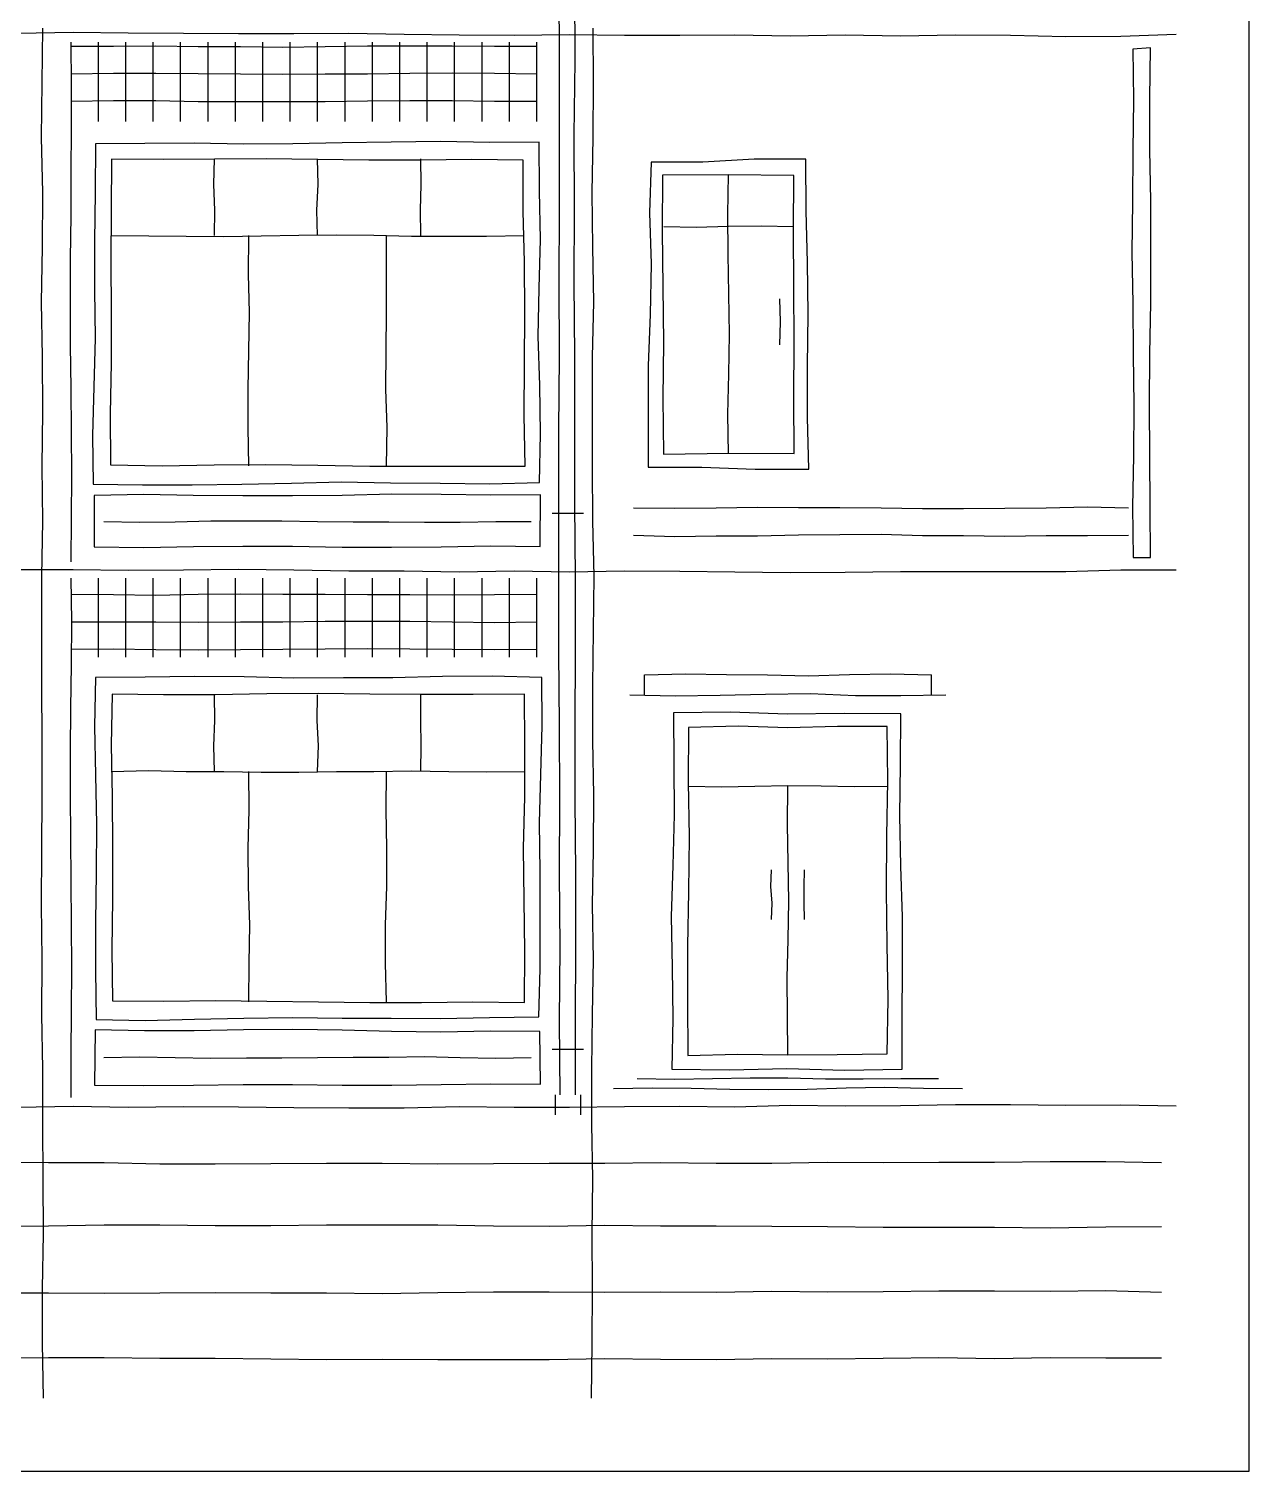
# Model space of a CAD drawing. Header units: millimetres. Extents: x 0 to 165, y 0 to 320.
# Drawn here: x 98.2 to 165, y 0 to 79 of the extents above; entities that cross this region are included whole.
import ezdxf

# ---------------------------------------------------------------- set-up
doc = ezdxf.new("R2010")
doc.units = ezdxf.units.MM
for name, color, linetype, true_color in [('01_KARKAS', 1, 'Continuous', 0xd62728), ('02_PROYOMY', 5, 'Continuous', 0x1f5fd6), ('03_BALKONY', 3, 'Continuous', 0x2ca02c), ('04_KLADKA', 32, 'Continuous', 0x8c5a2b), ('06_VODOSTOK', 4, 'Continuous', 0x0f9aa0), ('07_TSEKOL', 30, 'Continuous', 0xe68a00)]:
    doc.layers.add(name, color=color, linetype=linetype, true_color=true_color)

msp = doc.modelspace()

# ---------------------------------------------------------------- linework, layer by layer
at = {"layer": '01_KARKAS'}
for points in [[(165, 0), (165, 3.019), (165, 6.038), (165, 9.057), (165, 12.075), (165, 15.094), (165, 18.113), (165, 21.132), (165, 24.151), (165, 27.17), (165, 30.189), (165, 33.208), (165, 36.226), (165, 39.245), (165, 42.264), (165, 45.283), (165, 48.302), (165, 51.321), (165, 54.34), (165, 57.358), (165, 60.377), (165, 63.396), (165, 66.415), (165, 69.434), (165, 72.453), (165, 75.472), (165, 78.491), (165, 81.509)], [(99, 4), (98.933, 7), (98.933, 10), (98.984, 13), (98.974, 16), (98.963, 19), (98.961, 22), (98.904, 25), (98.922, 28), (98.887, 31), (98.909, 34), (98.928, 37), (98.924, 40), (98.909, 43), (98.91, 46), (98.894, 49), (98.951, 52), (98.919, 55), (98.957, 58), (98.94, 61), (98.881, 64), (98.942, 67), (98.965, 70), (98.891, 73), (98.922, 76), (98.961, 79)], [(129, 4), (129.035, 7), (129.049, 10), (129.029, 13), (129.068, 16), (129.007, 19), (129.017, 22), (129.051, 25), (129.111, 28), (129.043, 31), (129.11, 34), (129.129, 37), (129.073, 40), (129.068, 43), (129.1, 46), (129.137, 49), (129.074, 52), (129.043, 55), (129.055, 58), (129.057, 61), (129.125, 64), (129.061, 67), (129.035, 70), (129.077, 73), (129.096, 76), (129.088, 79)], [(97.596, 78.715), (100.615, 78.771), (103.635, 78.728), (106.654, 78.719), (109.673, 78.704), (112.692, 78.697), (115.712, 78.72), (118.731, 78.656), (121.75, 78.619), (124.769, 78.6), (127.788, 78.646), (130.808, 78.608), (133.827, 78.601), (136.846, 78.619), (139.865, 78.576), (142.885, 78.618), (145.904, 78.565), (148.923, 78.62), (151.942, 78.601), (154.962, 78.542), (157.981, 78.554), (161, 78.667)], [(97.596, 49.366), (100.615, 49.365), (103.635, 49.316), (106.654, 49.345), (109.673, 49.37), (112.692, 49.332), (115.712, 49.281), (118.731, 49.279), (121.75, 49.229), (124.769, 49.277), (127.788, 49.238), (130.808, 49.287), (133.827, 49.262), (136.846, 49.228), (139.865, 49.2), (142.885, 49.209), (145.904, 49.245), (148.923, 49.253), (151.942, 49.241), (154.962, 49.257), (157.981, 49.344), (161, 49.333)], [(97.596, 19.926), (100.615, 19.988), (103.635, 19.918), (106.654, 19.967), (109.673, 19.951), (112.692, 19.9), (115.712, 19.882), (118.731, 19.891), (121.75, 19.959), (124.769, 19.922), (127.788, 19.922), (130.808, 19.97), (133.827, 19.971), (136.846, 19.935), (139.865, 20.033), (142.885, 19.99), (145.904, 20.021), (148.923, 20.066), (151.942, 20.076), (154.962, 20.031), (157.981, 20.045), (161, 20)], [(96, 0), (99, 0), (102, 0), (105, 0), (108, 0), (111, 0), (114, 0), (117, 0), (120, 0), (123, 0), (126, 0), (129, 0), (132, 0), (135, 0), (138, 0), (141, 0), (144, 0), (147, 0), (150, 0), (153, 0), (156, 0), (159, 0), (162, 0), (165, 0)]]:
    msp.add_lwpolyline(points, dxfattribs=at)
at = {"layer": '02_PROYOMY'}
for points in [[(131.9, 43.6), (134.143, 43.64), (136.386, 43.615), (138.629, 43.586), (140.871, 43.541), (143.114, 43.612), (145.357, 43.641), (147.6, 43.6)], [(131.9, 42.5), (131.9, 43.6)], [(147.6, 42.5), (147.6, 43.6)], [(131.1, 42.5), (133.571, 42.433), (136.043, 42.484), (138.514, 42.535), (140.986, 42.566), (143.457, 42.458), (145.929, 42.456), (148.4, 42.5)], [(133.488, 41.509), (133.511, 38.722), (133.527, 35.934), (133.445, 33.148), (133.364, 30.361), (133.419, 27.573), (133.454, 24.786), (133.395, 21.999)], [(145.938, 41.454), (142.826, 41.471), (139.713, 41.436), (136.601, 41.541), (133.488, 41.509)], [(146, 22.009), (145.994, 24.787), (146.016, 27.565), (146.029, 30.343), (145.932, 33.12), (145.876, 35.898), (145.92, 38.676), (145.938, 41.454)], [(134.304, 40.716), (134.288, 37.721), (134.345, 34.727), (134.298, 31.733), (134.246, 28.739), (134.244, 25.744), (134.26, 22.75)], [(145.18, 40.758), (142.461, 40.767), (139.742, 40.686), (137.023, 40.783), (134.304, 40.716)], [(145.178, 22.843), (145.233, 25.829), (145.181, 28.815), (145.149, 31.8), (145.163, 34.786), (145.223, 37.772), (145.18, 40.758)], [(134.3, 37.5), (136.117, 37.469), (137.933, 37.492), (139.75, 37.536), (141.567, 37.523), (143.383, 37.486), (145.2, 37.5)], [(139.75, 22.8), (139.729, 24.9), (139.707, 27), (139.754, 29.1), (139.792, 31.2), (139.759, 33.3), (139.728, 35.4), (139.75, 37.5)], [(138.85, 30.19), (138.878, 31.1), (138.814, 32.01), (138.85, 32.92)], [(140.65, 30.19), (140.639, 31.1), (140.644, 32.01), (140.65, 32.92)], [(134.26, 22.75), (136.989, 22.819), (139.719, 22.781), (142.448, 22.801), (145.178, 22.843)], [(131.5, 21.5), (133.562, 21.453), (135.625, 21.487), (137.688, 21.532), (139.75, 21.525), (141.812, 21.479), (143.875, 21.477), (145.938, 21.494), (148, 21.5)], [(133.395, 21.999), (136.546, 21.976), (139.697, 22.042), (142.849, 21.948), (146, 22.009)], [(130.2, 20.95), (132.322, 20.977), (134.444, 20.969), (136.567, 20.912), (138.689, 20.897), (140.811, 20.91), (142.933, 20.991), (145.056, 21.016), (147.178, 20.97), (149.3, 20.95)]]:
    msp.add_lwpolyline(points, dxfattribs=at)
at = {"layer": '03_BALKONY'}
for points in [[(158.634, 77.845), (158.661, 75.062), (158.635, 72.278), (158.615, 69.495), (158.582, 66.711), (158.636, 63.928), (158.657, 61.144), (158.684, 58.361), (158.67, 55.577), (158.612, 52.794), (158.642, 50.01)], [(159.591, 77.91), (158.634, 77.845)], [(159.592, 50.007), (159.575, 52.797), (159.559, 55.587), (159.544, 58.377), (159.571, 61.168), (159.621, 63.958), (159.616, 66.748), (159.62, 69.539), (159.563, 72.329), (159.564, 75.119), (159.591, 77.91)], [(101.846, 72.658), (101.813, 69.998), (101.782, 67.337), (101.781, 64.676), (101.813, 62.015), (101.744, 59.355), (101.672, 56.695), (101.706, 54.034)], [(126.129, 72.747), (123.431, 72.728), (120.733, 72.787), (118.035, 72.754), (115.336, 72.709), (112.638, 72.668), (109.94, 72.642), (107.242, 72.687), (104.544, 72.681), (101.846, 72.658)], [(126.146, 54.124), (126.197, 56.784), (126.158, 59.445), (126.075, 62.105), (126.129, 64.766), (126.196, 67.426), (126.151, 70.087), (126.129, 72.747)], [(102.723, 71.816), (102.69, 69.028), (102.682, 66.24), (102.701, 63.452), (102.701, 60.664), (102.644, 57.876), (102.657, 55.088)], [(125.262, 71.766), (122.445, 71.793), (119.627, 71.769), (116.81, 71.763), (113.993, 71.804), (111.175, 71.835), (108.358, 71.824), (105.54, 71.805), (102.723, 71.816)], [(108.35, 67.633), (108.375, 69.033), (108.319, 70.433), (108.35, 71.833)], [(114, 67.633), (113.964, 69.033), (114.035, 70.433), (114, 71.833)], [(119.65, 67.633), (119.631, 69.033), (119.67, 70.433), (119.65, 71.833)], [(125.37, 55.023), (125.317, 57.813), (125.329, 60.604), (125.343, 63.395), (125.328, 66.185), (125.261, 68.975), (125.262, 71.766)], [(132.264, 71.658), (132.178, 68.876), (132.267, 66.091), (132.214, 63.308), (132.102, 60.525), (132.089, 57.742), (132.101, 54.958)], [(140.728, 71.813), (137.906, 71.826), (135.086, 71.66), (132.264, 71.658)], [(140.897, 54.846), (140.823, 57.674), (140.822, 60.502), (140.849, 63.33), (140.818, 66.158), (140.741, 68.985), (140.728, 71.813)], [(132.886, 70.939), (132.861, 67.887), (132.892, 64.834), (132.945, 61.782), (132.908, 58.729), (132.933, 55.676)], [(140.064, 70.918), (136.475, 70.966), (132.886, 70.939)], [(136.5, 55.683), (136.463, 57.869), (136.506, 60.055), (136.541, 62.24), (136.515, 64.426), (136.472, 66.612), (136.45, 68.798), (136.5, 70.983)], [(140.092, 55.714), (140.073, 58.755), (140.094, 61.796), (140.072, 64.837), (140.053, 67.878), (140.064, 70.918)], [(132.95, 68.133), (134.725, 68.103), (136.5, 68.155), (138.275, 68.177), (140.05, 68.133)], [(102.7, 67.633), (104.755, 67.624), (106.809, 67.601), (108.864, 67.589), (110.918, 67.625), (112.973, 67.659), (115.027, 67.675), (117.082, 67.668), (119.136, 67.606), (121.191, 67.604), (123.245, 67.6), (125.3, 67.633)], [(110.233, 55.033), (110.204, 57.133), (110.201, 59.233), (110.243, 61.333), (110.264, 63.433), (110.22, 65.533), (110.233, 67.633)], [(117.767, 55.033), (117.805, 57.133), (117.728, 59.233), (117.759, 61.333), (117.778, 63.433), (117.775, 65.533), (117.767, 67.633)], [(139.3, 61.653), (139.336, 62.913), (139.3, 64.173)], [(132.933, 55.676), (136.512, 55.722), (140.092, 55.714)], [(102.657, 55.088), (105.496, 55.04), (108.335, 55.092), (111.174, 55.111), (114.013, 55.062), (116.852, 55.014), (119.692, 55.008), (122.531, 55.022), (125.37, 55.023)], [(132.101, 54.958), (135.033, 54.96), (137.964, 54.853), (140.897, 54.846)], [(101.706, 54.034), (104.422, 53.986), (107.137, 53.996), (109.853, 54.023), (112.568, 54.085), (115.283, 54.152), (117.999, 54.109), (120.715, 54.083), (123.431, 54.056), (126.146, 54.124)], [(126.203, 53.442), (123.487, 53.425), (120.771, 53.466), (118.056, 53.48), (115.34, 53.415), (112.624, 53.399), (109.909, 53.386), (107.193, 53.401), (104.477, 53.462), (101.761, 53.411)], [(101.761, 53.411), (101.77, 50.59)], [(126.193, 50.61), (126.203, 53.442)], [(131.3, 52.733), (133.558, 52.719), (135.817, 52.74), (138.075, 52.77), (140.333, 52.753), (142.592, 52.747), (144.85, 52.739), (147.108, 52.703), (149.367, 52.688), (151.625, 52.716), (153.883, 52.737), (156.142, 52.783), (158.4, 52.733)], [(102.3, 51.983), (104.25, 51.949), (106.2, 51.962), (108.15, 52.018), (110.1, 52.028), (112.05, 52.013), (114, 51.978), (115.95, 51.967), (117.9, 51.96), (119.85, 51.954), (121.8, 51.952), (123.75, 51.994), (125.7, 51.983)], [(101.77, 50.59), (104.484, 50.556), (107.197, 50.616), (109.911, 50.626), (112.625, 50.629), (115.338, 50.574), (118.052, 50.581), (120.766, 50.598), (123.48, 50.653), (126.193, 50.61)], [(131.3, 51.233), (133.558, 51.171), (135.817, 51.201), (138.075, 51.2), (140.333, 51.249), (142.592, 51.278), (144.85, 51.295), (147.108, 51.227), (149.367, 51.224), (151.625, 51.174), (153.883, 51.215), (156.142, 51.211), (158.4, 51.233)], [(158.642, 50.01), (159.592, 50.007)], [(101.837, 43.446), (101.786, 40.772), (101.842, 38.098), (101.903, 35.424), (101.874, 32.75), (101.844, 30.076), (101.837, 27.402), (101.874, 24.728)], [(126.269, 43.452), (123.555, 43.52), (120.84, 43.5), (118.125, 43.434), (115.411, 43.423), (112.696, 43.407), (109.981, 43.483), (107.266, 43.503), (104.552, 43.467), (101.837, 43.446)], [(126.108, 24.868), (126.181, 27.522), (126.177, 30.178), (126.182, 32.833), (126.14, 35.488), (126.22, 38.143), (126.299, 40.797), (126.269, 43.452)], [(102.746, 42.532), (102.704, 39.734), (102.755, 36.937), (102.776, 34.139), (102.768, 31.342), (102.728, 28.544), (102.762, 25.747)], [(125.332, 42.538), (122.509, 42.512), (119.686, 42.507), (116.863, 42.539), (114.039, 42.562), (111.216, 42.548), (108.393, 42.502), (105.57, 42.503), (102.746, 42.532)], [(108.35, 38.3), (108.311, 39.7), (108.366, 41.1), (108.35, 42.5)], [(114, 38.3), (114.044, 39.7), (113.969, 41.1), (114, 42.5)], [(119.65, 38.3), (119.675, 39.7), (119.653, 41.1), (119.65, 42.5)], [(125.32, 25.654), (125.339, 28.468), (125.309, 31.282), (125.28, 34.096), (125.336, 36.91), (125.346, 39.724), (125.332, 42.538)], [(102.7, 38.3), (104.755, 38.352), (106.809, 38.307), (108.864, 38.298), (110.918, 38.256), (112.973, 38.255), (115.027, 38.3), (117.082, 38.304), (119.136, 38.34), (121.191, 38.307), (123.245, 38.282), (125.3, 38.3)], [(110.233, 25.7), (110.249, 27.8), (110.286, 29.9), (110.22, 32), (110.191, 34.1), (110.261, 36.2), (110.233, 38.3)], [(117.767, 25.7), (117.719, 27.8), (117.722, 29.9), (117.794, 32), (117.785, 34.1), (117.745, 36.2), (117.767, 38.3)], [(102.762, 25.747), (105.582, 25.731), (108.402, 25.77), (111.222, 25.736), (114.041, 25.692), (116.861, 25.663), (119.68, 25.663), (122.5, 25.697), (125.32, 25.654)], [(101.874, 24.728), (104.567, 24.672), (107.259, 24.749), (109.952, 24.794), (112.644, 24.835), (115.337, 24.804), (118.03, 24.79), (120.723, 24.773), (123.416, 24.829), (126.108, 24.868)], [(101.825, 24.158), (101.779, 21.121)], [(126.162, 24.068), (123.458, 24.082), (120.754, 24.035), (118.05, 24.061), (115.346, 24.14), (112.642, 24.174), (109.938, 24.16), (107.233, 24.111), (104.529, 24.099), (101.825, 24.158)], [(126.2, 21.185), (126.162, 24.068)], [(102.3, 22.65), (104.25, 22.688), (106.2, 22.651), (108.15, 22.605), (110.1, 22.621), (112.05, 22.62), (114, 22.642), (115.95, 22.667), (117.9, 22.67), (119.85, 22.693), (121.8, 22.653), (123.75, 22.616), (125.7, 22.65)], [(101.779, 21.121), (104.493, 21.107), (107.206, 21.135), (109.92, 21.17), (112.633, 21.166), (115.346, 21.138), (118.06, 21.129), (120.773, 21.166), (123.487, 21.207), (126.2, 21.185)]]:
    msp.add_lwpolyline(points, dxfattribs=at)
at = {"layer": '04_KLADKA'}
for points in [[(100.5, 49.783), (100.533, 52.153), (100.538, 54.522), (100.521, 56.892), (100.5, 59.261), (100.467, 61.631), (100.473, 64), (100.463, 66.369), (100.51, 68.739), (100.516, 71.108), (100.521, 73.478), (100.522, 75.847), (100.5, 78.217)], [(102, 73.883), (102, 78.217)], [(103.5, 73.883), (103.5, 78.217)], [(105, 73.883), (105, 78.217)], [(106.5, 73.883), (106.5, 78.217)], [(108, 73.883), (108, 78.217)], [(109.5, 73.883), (109.5, 78.217)], [(111, 73.883), (111, 78.217)], [(112.5, 73.883), (112.5, 78.217)], [(114, 73.883), (114, 78.217)], [(115.5, 73.883), (115.5, 78.217)], [(117, 73.883), (117, 78.217)], [(118.5, 73.883), (118.5, 78.217)], [(120, 73.883), (120, 78.217)], [(121.5, 73.883), (121.5, 78.217)], [(123, 73.883), (123, 78.217)], [(124.5, 73.883), (124.5, 78.217)], [(126, 73.883), (126, 78.217)], [(100.5, 78), (102.818, 78.014), (105.136, 78.016), (107.455, 77.996), (109.773, 77.991), (112.091, 77.959), (114.409, 77.991), (116.727, 78.019), (119.045, 78.03), (121.364, 78.025), (123.682, 78.006), (126, 78)], [(100.5, 76.5), (102.818, 76.519), (105.136, 76.52), (107.455, 76.514), (109.773, 76.485), (112.091, 76.464), (114.409, 76.486), (116.727, 76.497), (119.045, 76.526), (121.364, 76.542), (123.682, 76.522), (126, 76.5)], [(100.5, 75), (102.818, 75.034), (105.136, 75.033), (107.455, 74.984), (109.773, 74.969), (112.091, 74.971), (114.409, 74.978), (116.727, 75.006), (119.045, 75.027), (121.364, 75.024), (123.682, 75.002), (126, 75)], [(100.5, 20.45), (100.499, 22.819), (100.517, 25.189), (100.542, 27.558), (100.529, 29.928), (100.502, 32.297), (100.489, 34.667), (100.467, 37.036), (100.477, 39.406), (100.492, 41.775), (100.524, 44.144), (100.542, 46.514), (100.5, 48.883)], [(102, 44.55), (102, 48.883)], [(103.5, 44.55), (103.5, 48.883)], [(105, 44.55), (105, 48.883)], [(106.5, 44.55), (106.5, 48.883)], [(108, 44.55), (108, 48.883)], [(109.5, 44.55), (109.5, 48.883)], [(111, 44.55), (111, 48.883)], [(112.5, 44.55), (112.5, 48.883)], [(114, 44.55), (114, 48.883)], [(115.5, 44.55), (115.5, 48.883)], [(117, 44.55), (117, 48.883)], [(118.5, 44.55), (118.5, 48.883)], [(120, 44.55), (120, 48.883)], [(121.5, 44.55), (121.5, 48.883)], [(123, 44.55), (123, 48.883)], [(124.5, 44.55), (124.5, 48.883)], [(126, 44.55), (126, 48.883)], [(100.5, 48), (102.818, 47.982), (105.136, 47.96), (107.455, 48.009), (109.773, 48.03), (112.091, 48.014), (114.409, 48.014), (116.727, 47.996), (119.045, 47.99), (121.364, 47.962), (123.682, 47.984), (126, 48)], [(100.5, 46.5), (102.818, 46.493), (105.136, 46.489), (107.455, 46.479), (109.773, 46.489), (112.091, 46.496), (114.409, 46.528), (116.727, 46.525), (119.045, 46.521), (121.364, 46.49), (123.682, 46.46), (126, 46.5)], [(100.5, 45), (102.818, 45.015), (105.136, 44.98), (107.455, 44.963), (109.773, 44.98), (112.091, 45.001), (114.409, 45.01), (116.727, 45.042), (119.045, 45.019), (121.364, 44.989), (123.682, 44.98), (126, 45)]]:
    msp.add_lwpolyline(points, dxfattribs=at)
at = {"layer": '06_VODOSTOK'}
for points in [[(127.275, 20.6), (127.243, 24.643), (127.272, 28.686), (127.251, 32.729), (127.258, 36.772), (127.245, 40.815), (127.205, 44.858), (127.211, 48.902), (127.2, 52.945), (127.204, 56.988), (127.244, 61.031), (127.228, 65.074), (127.239, 69.117), (127.242, 73.16), (127.241, 77.203), (127.225, 81.246)], [(128.125, 20.6), (128.121, 24.643), (128.144, 28.686), (128.136, 32.729), (128.107, 36.772), (128.102, 40.815), (128.112, 44.858), (128.113, 48.902), (128.086, 52.945), (128.077, 56.988), (128.076, 61.031), (128.049, 65.074), (128.068, 69.117), (128.05, 73.16), (128.097, 77.203), (128.087, 81.246)], [(126.85, 52.433), (128.55, 52.433)], [(126.85, 23.1), (128.55, 23.1)], [(127, 20.6), (127, 19.5)], [(128.4, 20.6), (128.4, 19.5)]]:
    msp.add_lwpolyline(points, dxfattribs=at)
at = {"layer": '07_TSEKOL'}
for points in [[(96.212, 16.913), (99.259, 16.894), (102.306, 16.888), (105.353, 16.828), (108.4, 16.819), (111.447, 16.836), (114.494, 16.855), (117.541, 16.864), (120.588, 16.831), (123.635, 16.848), (126.682, 16.857), (129.729, 16.853), (132.776, 16.889), (135.824, 16.851), (138.871, 16.854), (141.918, 16.923), (144.965, 16.898), (148.012, 16.921), (151.059, 16.921), (154.106, 16.947), (157.153, 16.957), (160.2, 16.9)], [(96.212, 13.395), (99.259, 13.437), (102.306, 13.483), (105.353, 13.487), (108.4, 13.445), (111.447, 13.441), (114.494, 13.479), (117.541, 13.478), (120.588, 13.483), (123.635, 13.435), (126.682, 13.415), (129.729, 13.462), (132.776, 13.433), (135.824, 13.438), (138.871, 13.417), (141.918, 13.393), (144.965, 13.356), (148.012, 13.358), (151.059, 13.359), (154.106, 13.324), (157.153, 13.369), (160.2, 13.4)], [(96.212, 9.758), (99.259, 9.757), (102.306, 9.735), (105.353, 9.767), (108.4, 9.771), (111.447, 9.765), (114.494, 9.76), (117.541, 9.734), (120.588, 9.782), (123.635, 9.823), (126.682, 9.814), (129.729, 9.789), (132.776, 9.814), (135.824, 9.805), (138.871, 9.846), (141.918, 9.823), (144.965, 9.826), (148.012, 9.872), (151.059, 9.87), (154.106, 9.856), (157.153, 9.883), (160.2, 9.8)], [(96.212, 6.181), (99.259, 6.213), (102.306, 6.219), (105.353, 6.18), (108.4, 6.192), (111.447, 6.142), (114.494, 6.108), (117.541, 6.129), (120.588, 6.121), (123.635, 6.109), (126.682, 6.105), (129.729, 6.162), (132.776, 6.132), (135.824, 6.113), (138.871, 6.17), (141.918, 6.157), (144.965, 6.182), (148.012, 6.226), (151.059, 6.165), (154.106, 6.225), (157.153, 6.208), (160.2, 6.2)]]:
    msp.add_lwpolyline(points, dxfattribs=at)

doc.saveas('drawing.dxf')
